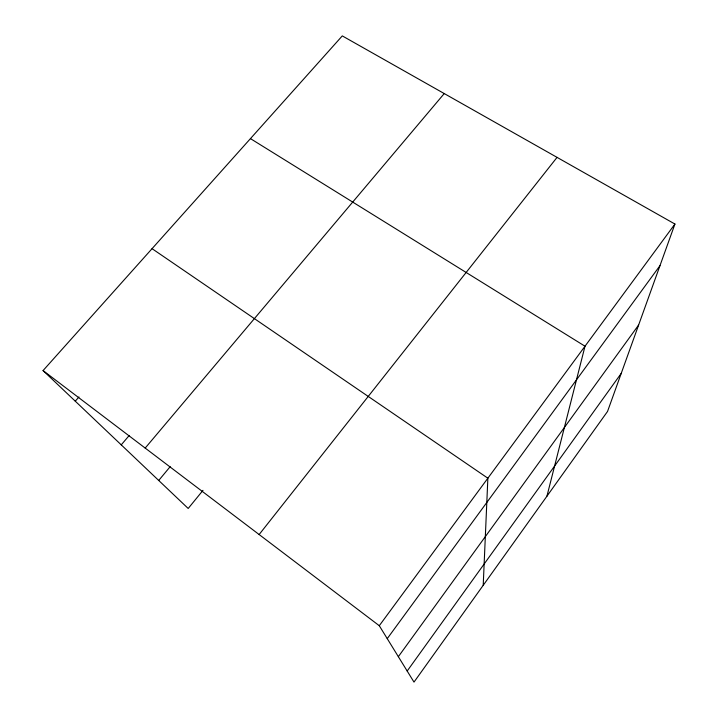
<?xml version="1.0" encoding="UTF-8"?>
<svg xmlns="http://www.w3.org/2000/svg" width="718" height="718" viewBox="0 0 718 718"><rect width="100%" height="100%" fill="white"/><g stroke="black" fill="none" stroke-linecap="round" stroke-linejoin="round"><path stroke-width="1.08" d="M483.214 585.314L487.863 478.197L152.054 248.67M546.936 496.192L585.008 346.22L250.447 138.619M674.938 224.043L607.536 411.45L413.999 682.1L379.284 625.71L43.062 370.578L342.289 35.9L674.938 224.043L379.284 625.71M407.187 671.025L621.214 373.405M398.346 656.683L638.616 325.03M387.244 638.643L659.977 265.651M259.135 534.542L557.051 157.368M202.979 490.367L188.197 508.47L43.062 370.578M158.714 480.459L170.184 466.664M145.189 448.077L444.245 93.564M121.243 444.855L129.195 435.521M75.264 401.174L78.944 396.982"/></g></svg>
